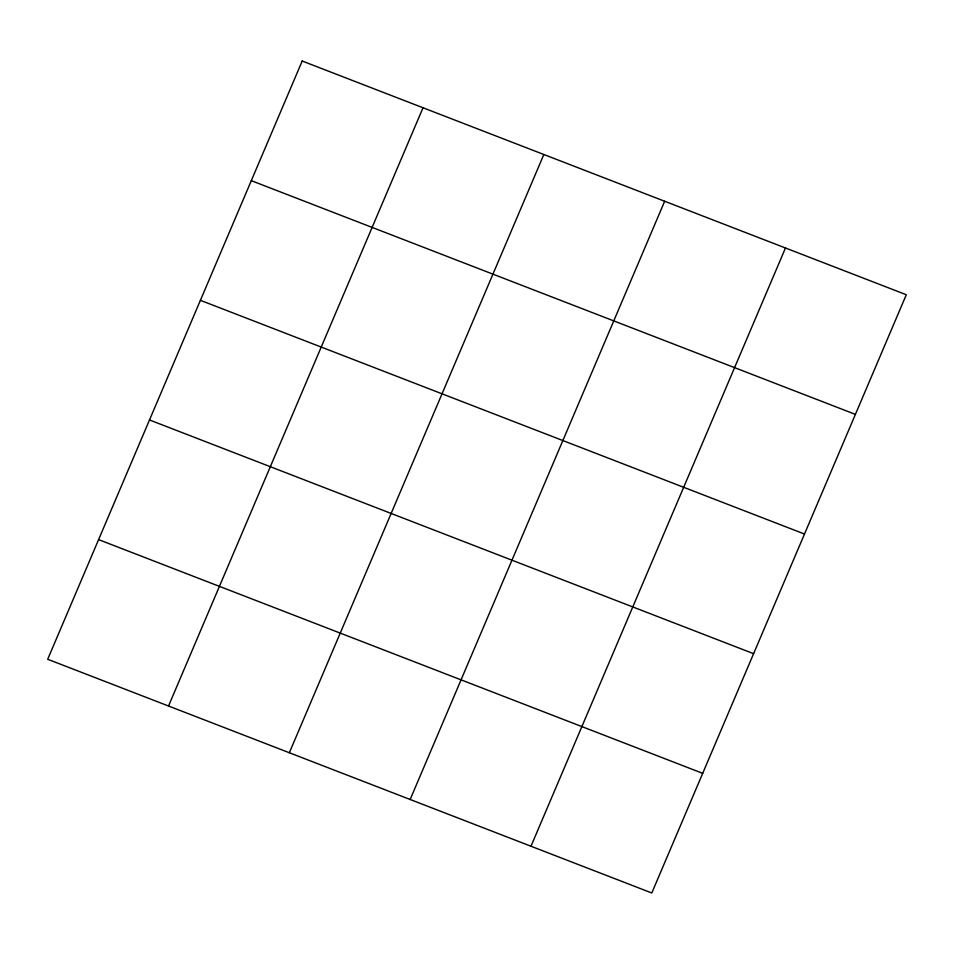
<?xml version="1.0" encoding="UTF-8"?>
<svg xmlns="http://www.w3.org/2000/svg" width="954" height="954" viewBox="0 0 954 954"><rect width="100%" height="100%" fill="white"/><g stroke="black" fill="none" stroke-linecap="round" stroke-linejoin="round"><path stroke-width="1.43" d="M168.524 706.008L423.027 107.754M289.336 752.754L543.84 154.5M410.16 799.5L664.664 201.246M530.973 846.246L785.476 247.992M251.307 180.664L855.404 414.382M200.4 300.319L804.496 534.037M149.504 419.963L753.6 653.681M98.596 539.618L702.693 773.336M302.203 61.02L47.7 659.262L651.797 892.98L906.3 294.738L302.203 61.02"/></g></svg>
